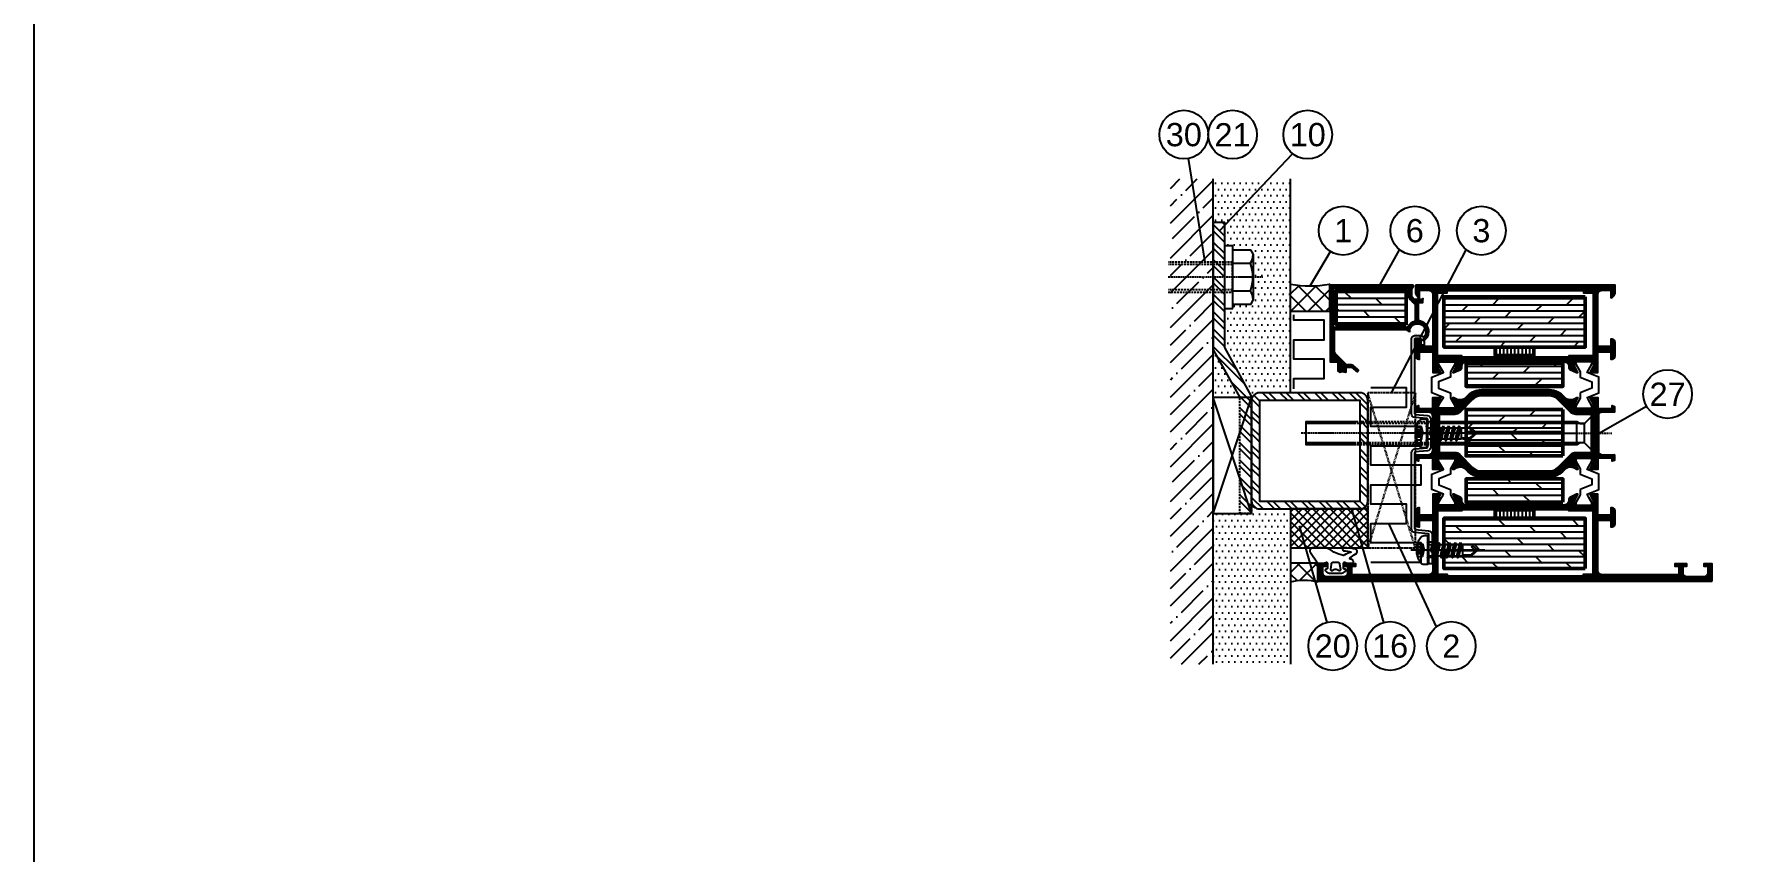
# Model space of a CAD drawing. Header units: millimetres. Extents: x -1821 to 14707, y -2864 to 1473.
# Drawn here: x 3000 to 3441.2, y -1260.4 to -1049.3 of the extents above; entities that cross this region are included whole.
import ezdxf
from ezdxf.enums import TextEntityAlignment as Align

# ---------------------------------------------------------------- set-up
doc = ezdxf.new("R2010")
doc.units = ezdxf.units.MM
for name, pattern in [('AUSGEZOGEN', [0]), ('CENTER', [50.8, 31.75, -6.35, 6.35, -6.35]), ('DASHDOT', [1, 0.5, -0.25, 0, -0.25]), ('GESTRICHELT', [0.75, 0.5, -0.25]), ('VERDECKT', [9.525, 6.35, -3.175])]:
    doc.linetypes.add(name, pattern=pattern)
for name, color, linetype in [('00TXT', 7, 'AUSGEZOGEN'), ('as_par', 3, 'Continuous'), ('as_sch', 3, 'Continuous'), ('BOUND_EXT', 30, 'Continuous'), ('CENT_18', 3, 'CENTER'), ('CENT_25', 2, 'DASHDOT'), ('CENTER25', 2, 'CENTER'), ('CONST25', 2, 'Continuous'), ('CONST35', 7, 'Continuous'), ('DICHT_PAR', 3, 'Continuous'), ('HIDE_18', 3, 'VERDECKT'), ('HIDE_25', 2, 'GESTRICHELT'), ('is_par', 3, 'Continuous'), ('is_sch', 3, 'Continuous'), ('kn_par', 3, 'Continuous'), ('kn_sch', 3, 'Continuous'), ('leiste_par', 3, 'Continuous')]:
    doc.layers.add(name, color=color, linetype=linetype)
for name, color, linetype, lineweight in [('AM_S', 80, 'Continuous', 50), ('AM_SP', 3, 'Continuous', 50), ('Docu-AM_8', 1, 'Continuous', 25)]:
    doc.layers.add(name, color=color, linetype=linetype, lineweight=lineweight)
doc.styles.add('SWISS', font='swiss.ttf')
pattern_1 = [(45, (3234.3565, -1413.006), (-2.245064, 2.245064), []), (135, (3234.3565, -1413.006), (-2.245064, -2.245064), [])]

# ---------------------------------------------------------------- blocks, each defined once
blk = doc.blocks.new('B-LL3091020')
at = {"layer": 'kn_sch'}
h = blk.add_hatch(dxfattribs=at)
h.set_pattern_fill('_U', color=256, scale=0.2, angle=90, style=0, pattern_type=0)
h.set_pattern_definition([(90, (-9.22534, 11.77053), (-0.2, 1e-17), [])])
edge = h.paths.add_edge_path()
edge.add_line((-11.7, 20.7), (-11.7, 2.15))
edge.add_line((-11.7, 2.15), (-12.16, 1.35))
edge.add_line((-12.16, 1.35), (-12.01, 1.33))
edge.add_arc((-12.3, -0.8), 2.15, -132.5239, 82.3377, ccw=False)
edge.add_line((-13.75, -2.38), (-14.43, -2.07))
edge.add_line((-14.43, -2.07), (-14.62, -2.27))
edge.add_arc((-12.18, -0.9), 2.8, 209.2081, 267.6284)
edge.add_arc((-12.3, -0.8), 2.9, 270.079, 345.5225)
edge.add_line((-9.49, -1.52), (-9.36, -1))
edge.add_line((-9.36, -1), (-4.7, -1))
edge.add_line((-4.7, -1), (-4.7, -2.1))
edge.add_line((-4.7, -2.1), (-3.7, -2.1))
edge.add_line((-3.7, -2.1), (-3.9, -2.1))
edge.add_line((-3.9, -2.1), (-3.9, 0.08))
edge.add_line((-3.9, 0.08), (-3.28, 0.7))
edge.add_line((-3.28, 0.7), (-1.19, 0.7))
edge.add_line((-1.19, 0.7), (-0.45, 0.27))
edge.add_line((-0.45, 0.27), (-0.2, 0.42))
edge.add_line((-0.2, 0.42), (-0.2, 21.8))
edge.add_line((-0.2, 21.8), (-20, 21.8))
edge.add_line((-20, 21.8), (-20, 19.8))
edge.add_line((-20, 19.8), (-22.38, 19.8))
edge.add_line((-22.38, 19.8), (-22.67, 19.22))
edge.add_arc((-23.71, 18.62), 1.2, -32.6959, 30.0745, ccw=False)
edge.add_line((-22.7, 17.97), (-22.57, 17.7))
edge.add_line((-22.57, 17.7), (-21.4, 17.7))
edge.add_line((-21.4, 17.7), (-21.4, 16.28))
edge.add_line((-21.4, 16.28), (-22.6, 14.85))
edge.add_line((-22.6, 14.85), (-22.14, 14.46))
edge.add_line((-22.14, 14.46), (-21.22, 15.56))
edge.add_arc((-22.6, 16.71), 1.8, 320, 360)
edge.add_line((-20.8, 16.71), (-20.8, 17.58))
edge.add_line((-20.8, 17.58), (-18.03, 20.35))
edge.add_arc((-17.19, 19.5), 1.2, 90, 135, ccw=False)
edge.add_line((-17.19, 20.7), (-11.7, 20.7))
edge = h.paths.add_edge_path(flags=16)
edge.add_line((-11.1, 21), (-11.1, 1.84))
edge.add_arc((-12.3, -0.8), 2.9, 11.9405, 65.5567, ccw=False)
edge.add_line((-9.46, -0.2), (-5.31, -0.2))
edge.add_line((-5.31, -0.2), (-3.85, 1.27))
edge.add_arc((-3.28, 0.7), 0.8, 90, 135, ccw=False)
edge.add_line((-3.28, 1.5), (-1, 1.5))
edge.add_line((-1, 1.5), (-1, 21))
edge.add_line((-1, 21), (-11.1, 21))
at = {"layer": 'kn_par'}
for points in [[(-11.7, 20.7), (-11.7, 2.15), (-12.16, 1.35), (-12.01, 1.33, -1.362102), (-13.75, -2.38), (-14.43, -2.07), (-14.62, -2.27, 0.260575), (-12.3, -3.7, 0.341614), (-9.49, -1.52), (-9.36, -1), (-4.7, -1), (-4.7, -2.1), (-3.7, -2.1), (-3.7, -2.1), (-3.9, -2.1), (-3.9, 0.08), (-3.28, 0.7), (-1.19, 0.7), (-0.45, 0.27), (-0.2, 0.42), (-0.2, 21.8), (-20, 21.8), (-20, 19.8), (-22.38, 19.8), (-22.67, 19.22, -0.280948), (-22.7, 17.97), (-22.57, 17.7), (-21.4, 17.7), (-21.4, 16.28), (-22.6, 14.85), (-22.14, 14.46), (-21.22, 15.56, 0.176327), (-20.8, 16.71), (-20.8, 17.58), (-18.03, 20.35, -0.198912), (-17.19, 20.7), (-11.7, 20.7)], [(-11.1, 21), (-11.1, 1.84, -0.238308), (-9.46, -0.2), (-5.31, -0.2), (-3.85, 1.27, -0.198912), (-3.28, 1.5), (-1, 1.5), (-1, 21), (-11.1, 21)]]:
    blk.add_lwpolyline(points, format="xyb", close=True, dxfattribs=at)
blk = doc.blocks.new('B-LL4010003')
at = {"layer": 'DICHT_PAR'}
for points in [[(-2.6, -5.93, 0.208), (-2.12, -7.03), (-1.91, -7.23, 0.594937), (-1.58, -7.12), (-1.53, -6.85, -0.36397), (-1.33, -6.68), (0.04, -6.68, -0.520567), (0.23, -6.95), (0.02, -7.53, 0.087489), (0, -7.63), (0, -8.88, 0.414214), (0.3, -9.18), (0.48, -9.18, 0.198912), (0.69, -9.09), (0.91, -8.87, 0.198912), (1, -8.66), (1, -8.47, -0.689477), (1.35, -8.34, -0.056384), (2.39, -9.81, 0.619984), (3.64, -9.76, 0.020859), (3.98, -7.4, 0.02499), (4, -6.91), (4, -6.8, 0.939307), (3.21, -6.67, -0.03828), (2.86, -8.61, 0.079668), (2.05, -6.84, -0.212371), (2.01, -6.6), (2.32, -5.46, -0.093714), (3.12, -3.78, 0.160241), (4, -1.11), (4, 1.26, 0.606815), (2.73, 1.91), (0.13, 0.09, 0.244698), (0, -0.16), (0, -1.53, 0.087489), (0.02, -1.63), (0.23, -2.21, -0.520567), (0.04, -2.48), (-1.33, -2.48, -0.36397), (-1.53, -2.32), (-1.58, -2.05, 0.594937), (-1.91, -1.94), (-2.12, -2.13, 0.208), (-2.6, -3.23), (-2.6, -5.93)], [(0.3, -5.06, -0.378866), (-0.23, -5.65), (-1.66, -5.83, -0.717695), (-1.91, -5.32, 0.421053), (-1.91, -3.85, -0.717695), (-1.66, -3.33), (-0.23, -3.51, -0.378866), (0.3, -4.11), (0.3, -5.06)]]:
    blk.add_lwpolyline(points, format="xyb", close=True, dxfattribs=at)
blk = doc.blocks.new('LL4010003')
blk.add_blockref('B-LL4010003', (0, 0))
blk = doc.blocks.new('B-LL1021365')
at = {"layer": 'as_sch'}
h = blk.add_hatch(dxfattribs=at)
h.set_pattern_fill('_U', color=256, scale=0.2, angle=-90, style=0, pattern_type=0)
h.set_pattern_definition([(270, (8.0588, -0.00044), (0.2, -4e-17), [])])
edge = h.paths.add_edge_path()
edge.add_line((0.4, -50.8), (4.8, -50.8))
edge.add_line((4.8, -50.8), (4.8, -48.7))
edge.add_line((4.8, -48.7), (4.2, -48.7))
edge.add_line((4.2, -48.7), (4.2, -49.7))
edge.add_line((4.2, -49.7), (2.5, -49.7))
edge.add_arc((2.5, -48.7), 1, 180, 270, ccw=False)
edge.add_line((1.5, -48.7), (1.5, -44.3))
edge.add_arc((2.5, -44.3), 1, 90, 180, ccw=False)
edge.add_line((2.5, -43.3), (4.2, -43.3))
edge.add_line((4.2, -43.3), (4.2, -44.3))
edge.add_line((4.2, -44.3), (4.8, -44.3))
edge.add_line((4.8, -44.3), (4.8, -41.2))
edge.add_line((4.8, -41.2), (4.2, -41.2))
edge.add_line((4.2, -41.2), (4.2, -42.2))
edge.add_line((4.2, -42.2), (2, -42.2))
edge.add_line((2, -42.2), (2, -22.5))
edge.add_arc((3.2, -22.5), 1.2, 90, 180, ccw=False)
edge.add_line((3.2, -21.3), (16.1, -21.3))
edge.add_line((16.1, -21.3), (16.1, -24.7))
edge.add_line((16.1, -24.7), (14.4, -24.7))
edge.add_line((14.4, -24.7), (14.4, -25))
edge.add_arc((15.2, -25), 0.8, 180, 270)
edge.add_line((15.2, -25.8), (18.5, -25.8))
edge.add_arc((18.5, -25), 0.8, 270, 360)
edge.add_line((19.3, -25), (19.3, -24.7))
edge.add_line((19.3, -24.7), (17.4, -24.7))
edge.add_line((17.4, -24.7), (17.4, -21.3))
edge.add_line((17.4, -21.3), (22.8, -21.3))
edge.add_line((22.8, -21.3), (22.8, -19.27))
edge.add_line((22.8, -19.27), (21.05, -20.15))
edge.add_line((21.05, -20.15), (19.8, -20.15))
edge.add_line((19.8, -20.15), (19.8, -15.25))
edge.add_line((19.8, -15.25), (21.05, -15.25))
edge.add_line((21.05, -15.25), (22.8, -16.13))
edge.add_line((22.8, -16.13), (22.8, -15.84))
edge.add_line((22.8, -15.84), (22.08, -14.27))
edge.add_arc((21.36, -14.6), 0.8, 24.444, 90)
edge.add_line((21.36, -13.8), (21.2, -13.8))
edge.add_arc((21.2, -12.6), 1.2, 180, 270, ccw=False)
edge.add_line((20, -12.6), (20, 12.6))
edge.add_arc((21.2, 12.6), 1.2, 90, 180, ccw=False)
edge.add_line((21.2, 13.8), (21.36, 13.8))
edge.add_arc((21.36, 14.6), 0.8, -90, -24.444)
edge.add_line((22.08, 14.27), (22.8, 15.84))
edge.add_line((22.8, 15.84), (22.8, 16.13))
edge.add_line((22.8, 16.13), (21.05, 15.25))
edge.add_line((21.05, 15.25), (19.8, 15.25))
edge.add_line((19.8, 15.25), (19.8, 20.15))
edge.add_line((19.8, 20.15), (21.05, 20.15))
edge.add_line((21.05, 20.15), (22.8, 19.27))
edge.add_line((22.8, 19.27), (22.8, 21.3))
edge.add_line((22.8, 21.3), (17.4, 21.3))
edge.add_line((17.4, 21.3), (17.4, 24.7))
edge.add_line((17.4, 24.7), (19.3, 24.7))
edge.add_line((19.3, 24.7), (19.3, 25))
edge.add_arc((18.5, 25), 0.8, 0, 90)
edge.add_line((18.5, 25.8), (15.2, 25.8))
edge.add_arc((15.2, 25), 0.8, 90, 180)
edge.add_line((14.4, 25), (14.4, 24.7))
edge.add_line((14.4, 24.7), (16.1, 24.7))
edge.add_line((16.1, 24.7), (16.1, 21.3))
edge.add_line((16.1, 21.3), (3.2, 21.3))
edge.add_arc((3.2, 22.5), 1.2, 180, 270, ccw=False)
edge.add_line((2, 22.5), (2, 42.2))
edge.add_line((2, 42.2), (4.2, 42.2))
edge.add_line((4.2, 42.2), (4.2, 41.2))
edge.add_line((4.2, 41.2), (4.8, 41.2))
edge.add_line((4.8, 41.2), (4.8, 44.3))
edge.add_line((4.8, 44.3), (4.2, 44.3))
edge.add_line((4.2, 44.3), (4.2, 43.3))
edge.add_line((4.2, 43.3), (2.5, 43.3))
edge.add_arc((2.5, 44.3), 1, -180, -90, ccw=False)
edge.add_line((1.5, 44.3), (1.5, 48.7))
edge.add_arc((2.5, 48.7), 1, 90, 180, ccw=False)
edge.add_line((2.5, 49.7), (4.2, 49.7))
edge.add_line((4.2, 49.7), (4.2, 48.7))
edge.add_line((4.2, 48.7), (4.8, 48.7))
edge.add_line((4.8, 48.7), (4.8, 50.8))
edge.add_line((4.8, 50.8), (0.4, 50.8))
edge.add_line((0.4, 50.8), (0.4, -50.8))
h.paths.add_polyline_path([(1.7, -17.6), (2.2, -17.6), (2.2, -20.1), (18.5, -20.1), (18.5, -13.8), (18.8, -13.8), (18.8, 13.8), (18.5, 13.8), (18.5, 20.1), (2.2, 20.1), (2.2, 17.6), (1.7, 17.6)], flags=16)
at = {"layer": 'is_sch'}
h = blk.add_hatch(dxfattribs=at)
h.set_pattern_fill('_U', color=256, scale=0.2, angle=45, style=0, pattern_type=0)
h.set_pattern_definition([(45, (38.5, 1e-06), (-0.1414214, 0.1414214), [])])
edge = h.paths.add_edge_path()
edge.add_arc((42.8, 22.5), 1.2, 270, 360)
edge.add_line((44, 22.5), (44, 25.6))
edge.add_line((44, 25.6), (45.48, 25.6))
edge.add_line((45.48, 25.6), (45.7, 25))
edge.add_line((45.7, 25), (44.9, 25))
edge.add_line((44.9, 25), (44.9, 21.3))
edge.add_line((44.9, 21.3), (47.8, 21.3))
edge.add_line((47.8, 21.3), (47.8, 19.27))
edge.add_line((47.8, 19.27), (46.05, 20.15))
edge.add_line((46.05, 20.15), (44.8, 20.15))
edge.add_line((44.8, 20.15), (44.8, 15.25))
edge.add_line((44.8, 15.25), (46.05, 15.25))
edge.add_line((46.05, 15.25), (47.8, 16.13))
edge.add_line((47.8, 16.13), (47.8, 15.85))
edge.add_line((47.8, 15.85), (47.51, 15.35))
edge.add_arc((49.41, 14.25), 2.2, 150, 225)
edge.add_line((47.86, 12.69), (48.39, 12.15))
edge.add_arc((45, 8.76), 4.8, 0, 45, ccw=False)
edge.add_line((49.8, 8.76), (49.8, -8.76))
edge.add_arc((45, -8.76), 4.8, 315, 360, ccw=False)
edge.add_line((48.39, -12.15), (47.86, -12.69))
edge.add_arc((49.41, -14.25), 2.2, 135, 210)
edge.add_line((47.51, -15.35), (47.8, -15.85))
edge.add_line((47.8, -15.85), (47.8, -16.13))
edge.add_line((47.8, -16.13), (46.05, -15.25))
edge.add_line((46.05, -15.25), (44.8, -15.25))
edge.add_line((44.8, -15.25), (44.8, -20.15))
edge.add_line((44.8, -20.15), (46.05, -20.15))
edge.add_line((46.05, -20.15), (47.8, -19.27))
edge.add_line((47.8, -19.27), (47.8, -21.3))
edge.add_line((47.8, -21.3), (44.9, -21.3))
edge.add_line((44.9, -21.3), (44.9, -25))
edge.add_line((44.9, -25), (45.7, -25))
edge.add_line((45.7, -25), (45.48, -25.6))
edge.add_line((45.48, -25.6), (44, -25.6))
edge.add_line((44, -25.6), (44, -22.5))
edge.add_arc((42.8, -22.5), 1.2, 0, 90)
edge.add_line((42.8, -21.3), (34.2, -21.3))
edge.add_arc((34.2, -22.5), 1.2, 90, 180)
edge.add_line((33, -22.5), (33, -25.6))
edge.add_line((33, -25.6), (31.52, -25.6))
edge.add_line((31.52, -25.6), (31.3, -25))
edge.add_line((31.3, -25), (32.1, -25))
edge.add_line((32.1, -25), (32.1, -21.3))
edge.add_line((32.1, -21.3), (29.2, -21.3))
edge.add_line((29.2, -21.3), (29.2, -19.27))
edge.add_line((29.2, -19.27), (30.95, -20.15))
edge.add_line((30.95, -20.15), (32.2, -20.15))
edge.add_line((32.2, -20.15), (32.2, -15.25))
edge.add_line((32.2, -15.25), (30.95, -15.25))
edge.add_line((30.95, -15.25), (29.2, -16.13))
edge.add_line((29.2, -16.13), (29.2, -15.85))
edge.add_line((29.2, -15.85), (29.49, -15.35))
edge.add_arc((27.59, -14.25), 2.2, 330, 405)
edge.add_line((29.14, -12.69), (28.61, -12.15))
edge.add_arc((32, -8.76), 4.8, 180, 225, ccw=False)
edge.add_line((27.2, -8.76), (27.2, 8.76))
edge.add_arc((32, 8.76), 4.8, 135, 180, ccw=False)
edge.add_line((28.61, 12.15), (29.14, 12.69))
edge.add_arc((27.59, 14.25), 2.2, 315, 390)
edge.add_line((29.49, 15.35), (29.2, 15.85))
edge.add_line((29.2, 15.85), (29.2, 16.13))
edge.add_line((29.2, 16.13), (30.95, 15.25))
edge.add_line((30.95, 15.25), (32.2, 15.25))
edge.add_line((32.2, 15.25), (32.2, 20.15))
edge.add_line((32.2, 20.15), (30.95, 20.15))
edge.add_line((30.95, 20.15), (29.2, 19.27))
edge.add_line((29.2, 19.27), (29.2, 21.3))
edge.add_line((29.2, 21.3), (32.1, 21.3))
edge.add_line((32.1, 21.3), (32.1, 25))
edge.add_line((32.1, 25), (31.3, 25))
edge.add_line((31.3, 25), (31.52, 25.6))
edge.add_line((31.52, 25.6), (33, 25.6))
edge.add_line((33, 25.6), (33, 22.5))
edge.add_arc((34.2, 22.5), 1.2, 180, 270)
edge.add_line((34.2, 21.3), (42.8, 21.3))
edge = h.paths.add_edge_path(flags=16)
edge.add_line((33.6, 19.7), (33.6, 15.63))
edge.add_arc((31.8, 15.63), 1.8, -45, 0, ccw=False)
edge.add_line((33.07, 14.36), (29.74, 11.02))
edge.add_arc((32, 8.76), 3.2, 135, 180)
edge.add_line((28.8, 8.76), (28.8, -8.76))
edge.add_arc((32, -8.76), 3.2, 180, 225)
edge.add_line((29.74, -11.02), (33.07, -14.36))
edge.add_arc((31.8, -15.63), 1.8, 0, 45, ccw=False)
edge.add_line((33.6, -15.63), (33.6, -19.7))
edge.add_line((33.6, -19.7), (43.4, -19.7))
edge.add_line((43.4, -19.7), (43.4, -15.63))
edge.add_arc((45.2, -15.63), 1.8, 135, 180, ccw=False)
edge.add_line((43.93, -14.36), (47.26, -11.02))
edge.add_arc((45, -8.76), 3.2, 315, 360)
edge.add_line((48.2, -8.76), (48.2, 8.76))
edge.add_arc((45, 8.76), 3.2, 0, 45)
edge.add_line((47.26, 11.02), (43.93, 14.36))
edge.add_arc((45.2, 15.63), 1.8, 180, 225, ccw=False)
edge.add_line((43.4, 15.63), (43.4, 19.7))
edge.add_line((43.4, 19.7), (33.6, 19.7))
h = blk.add_hatch(dxfattribs=at)
h.set_pattern_fill('_U', color=256, scale=0.2, angle=90, style=0, pattern_type=0)
h.set_pattern_definition([(90, (66.38297, 0.00045), (-0.2, 1e-17), [])])
edge = h.paths.add_edge_path()
edge.add_line((76.8, 25.8), (75.1, 25.8))
edge.add_arc((75.1, 24), 1.8, 90, 135)
edge.add_line((73.83, 25.27), (73.52, 24.97))
edge.add_line((73.52, 24.97), (73.63, 24.7))
edge.add_line((73.63, 24.7), (75.5, 24.7))
edge.add_line((75.5, 24.7), (75.5, 22.5))
edge.add_arc((74.3, 22.5), 1.2, -90, 0, ccw=False)
edge.add_line((74.3, 21.3), (60.9, 21.3))
edge.add_line((60.9, 21.3), (60.9, 24.7))
edge.add_line((60.9, 24.7), (62.8, 24.7))
edge.add_line((62.8, 24.7), (62.8, 25))
edge.add_arc((62, 25), 0.8, 0, 90)
edge.add_line((62, 25.8), (58.5, 25.8))
edge.add_arc((58.5, 25), 0.8, 90, 180)
edge.add_line((57.7, 25), (57.7, 24.7))
edge.add_line((57.7, 24.7), (59.6, 24.7))
edge.add_line((59.6, 24.7), (59.6, 21.3))
edge.add_line((59.6, 21.3), (54.2, 21.3))
edge.add_line((54.2, 21.3), (54.2, 19.27))
edge.add_line((54.2, 19.27), (55.95, 20.15))
edge.add_line((55.95, 20.15), (57.2, 20.15))
edge.add_line((57.2, 20.15), (57.2, 15.25))
edge.add_line((57.2, 15.25), (55.95, 15.25))
edge.add_line((55.95, 15.25), (54.2, 16.13))
edge.add_line((54.2, 16.13), (54.2, 15.84))
edge.add_line((54.2, 15.84), (54.92, 14.27))
edge.add_arc((55.64, 14.6), 0.8, 204.444, 270)
edge.add_line((55.64, 13.8), (55.8, 13.8))
edge.add_arc((55.8, 12.6), 1.2, 0, 90, ccw=False)
edge.add_line((57, 12.6), (57, -12.6))
edge.add_arc((55.8, -12.6), 1.2, -90, 0, ccw=False)
edge.add_line((55.8, -13.8), (55.64, -13.8))
edge.add_arc((55.64, -14.6), 0.8, 90, 155.556)
edge.add_line((54.92, -14.27), (54.2, -15.84))
edge.add_line((54.2, -15.84), (54.2, -16.13))
edge.add_line((54.2, -16.13), (55.95, -15.25))
edge.add_line((55.95, -15.25), (57.2, -15.25))
edge.add_line((57.2, -15.25), (57.2, -20.15))
edge.add_line((57.2, -20.15), (55.95, -20.15))
edge.add_line((55.95, -20.15), (54.2, -19.27))
edge.add_line((54.2, -19.27), (54.2, -21.3))
edge.add_line((54.2, -21.3), (59.6, -21.3))
edge.add_line((59.6, -21.3), (59.6, -24.7))
edge.add_line((59.6, -24.7), (57.7, -24.7))
edge.add_line((57.7, -24.7), (57.7, -25))
edge.add_arc((58.5, -25), 0.8, 180, 270)
edge.add_line((58.5, -25.8), (62, -25.8))
edge.add_arc((62, -25), 0.8, 270, 360)
edge.add_line((62.8, -25), (62.8, -24.7))
edge.add_line((62.8, -24.7), (60.9, -24.7))
edge.add_line((60.9, -24.7), (60.9, -21.3))
edge.add_line((60.9, -21.3), (74.3, -21.3))
edge.add_arc((74.3, -22.5), 1.2, 0, 90, ccw=False)
edge.add_line((75.5, -22.5), (75.5, -24.7))
edge.add_line((75.5, -24.7), (73.63, -24.7))
edge.add_line((73.63, -24.7), (73.52, -24.96))
edge.add_line((73.52, -24.96), (73.83, -25.27))
edge.add_arc((75.1, -24), 1.8, 225, 270)
edge.add_line((75.1, -25.8), (76.8, -25.8))
edge.add_line((76.8, -25.8), (76.8, 25.8))
h.paths.add_polyline_path([(75.4, -17.6), (74.8, -17.6), (74.8, -20.1), (58.5, -20.1), (58.5, -13.8), (58.2, -13.8), (58.2, 13.8), (58.5, 13.8), (58.5, 20.1), (74.8, 20.1), (74.8, 17.6), (75.4, 17.6)], flags=16)
at = {"layer": 'as_par'}
blk.add_lwpolyline([(0.4, -50.8), (4.8, -50.8), (4.8, -48.7), (4.2, -48.7), (4.2, -49.7), (2.5, -49.7, -0.414214), (1.5, -48.7), (1.5, -44.3, -0.414214), (2.5, -43.3), (4.2, -43.3), (4.2, -44.3), (4.8, -44.3), (4.8, -41.2), (4.2, -41.2), (4.2, -42.2), (2, -42.2), (2, -22.5, -0.414214), (3.2, -21.3), (16.1, -21.3), (16.1, -24.7), (14.4, -24.7), (14.4, -25, 0.414214), (15.2, -25.8), (18.5, -25.8, 0.414214), (19.3, -25), (19.3, -24.7), (17.4, -24.7), (17.4, -21.3), (22.8, -21.3), (22.8, -19.27), (21.05, -20.15), (19.8, -20.15), (19.8, -15.25), (21.05, -15.25), (22.8, -16.13), (22.8, -15.84), (22.08, -14.27, 0.294108), (21.36, -13.8), (21.2, -13.8, -0.414214), (20, -12.6), (20, 12.6, -0.414214), (21.2, 13.8), (21.36, 13.8, 0.294108), (22.08, 14.27), (22.8, 15.84), (22.8, 16.13), (21.05, 15.25), (19.8, 15.25), (19.8, 20.15), (21.05, 20.15), (22.8, 19.27), (22.8, 21.3), (17.4, 21.3), (17.4, 24.7), (19.3, 24.7), (19.3, 25, 0.414214), (18.5, 25.8), (15.2, 25.8, 0.414214), (14.4, 25), (14.4, 24.7), (16.1, 24.7), (16.1, 21.3), (3.2, 21.3, -0.414214), (2, 22.5), (2, 42.2), (4.2, 42.2), (4.2, 41.2), (4.8, 41.2), (4.8, 44.3), (4.2, 44.3), (4.2, 43.3), (2.5, 43.3, -0.414214), (1.5, 44.3), (1.5, 48.7, -0.414214), (2.5, 49.7), (4.2, 49.7), (4.2, 48.7), (4.8, 48.7), (4.8, 50.8), (0.4, 50.8), (0.4, -50.8)], format="xyb", close=True, dxfattribs=at)
blk.add_lwpolyline([(1.7, -17.6), (2.2, -17.6), (2.2, -20.1), (18.5, -20.1), (18.5, -13.8), (18.8, -13.8), (18.8, 13.8), (18.5, 13.8), (18.5, 20.1), (2.2, 20.1), (2.2, 17.6), (1.7, 17.6), (1.7, -17.6)], close=True, dxfattribs=at)
at = {"layer": 'is_par'}
for points in [[(42.8, 21.3, 0.414214), (44, 22.5), (44, 25.6), (45.48, 25.6), (45.7, 25), (44.9, 25), (44.9, 21.3), (47.8, 21.3), (47.8, 19.27), (46.05, 20.15), (44.8, 20.15), (44.8, 15.25), (46.05, 15.25), (47.8, 16.13), (47.8, 15.85), (47.51, 15.35, 0.339454), (47.86, 12.69), (48.39, 12.15, -0.198912), (49.8, 8.76), (49.8, -8.76, -0.198912), (48.39, -12.15), (47.86, -12.69, 0.339454), (47.51, -15.35), (47.8, -15.85), (47.8, -16.13), (46.05, -15.25), (44.8, -15.25), (44.8, -20.15), (46.05, -20.15), (47.8, -19.27), (47.8, -21.3), (44.9, -21.3), (44.9, -25), (45.7, -25), (45.48, -25.6), (44, -25.6), (44, -22.5, 0.414214), (42.8, -21.3), (34.2, -21.3, 0.414214), (33, -22.5), (33, -25.6), (31.52, -25.6), (31.3, -25), (32.1, -25), (32.1, -21.3), (29.2, -21.3), (29.2, -19.27), (30.95, -20.15), (32.2, -20.15), (32.2, -15.25), (30.95, -15.25), (29.2, -16.13), (29.2, -15.85), (29.49, -15.35, 0.339454), (29.14, -12.69), (28.61, -12.15, -0.198912), (27.2, -8.76), (27.2, 8.76, -0.198912), (28.61, 12.15), (29.14, 12.69, 0.339454), (29.49, 15.35), (29.2, 15.85), (29.2, 16.13), (30.95, 15.25), (32.2, 15.25), (32.2, 20.15), (30.95, 20.15), (29.2, 19.27), (29.2, 21.3), (32.1, 21.3), (32.1, 25), (31.3, 25), (31.52, 25.6), (33, 25.6), (33, 22.5, 0.414214), (34.2, 21.3), (42.8, 21.3)], [(76.8, 25.8), (75.1, 25.8, 0.198912), (73.83, 25.27), (73.52, 24.97), (73.63, 24.7), (75.5, 24.7), (75.5, 22.5, -0.414214), (74.3, 21.3), (60.9, 21.3), (60.9, 24.7), (62.8, 24.7), (62.8, 25, 0.414214), (62, 25.8), (58.5, 25.8, 0.414214), (57.7, 25), (57.7, 24.7), (59.6, 24.7), (59.6, 21.3), (54.2, 21.3), (54.2, 19.27), (55.95, 20.15), (57.2, 20.15), (57.2, 15.25), (55.95, 15.25), (54.2, 16.13), (54.2, 15.84), (54.92, 14.27, 0.294108), (55.64, 13.8), (55.8, 13.8, -0.414214), (57, 12.6), (57, -12.6, -0.414214), (55.8, -13.8), (55.64, -13.8, 0.294108), (54.92, -14.27), (54.2, -15.84), (54.2, -16.13), (55.95, -15.25), (57.2, -15.25), (57.2, -20.15), (55.95, -20.15), (54.2, -19.27), (54.2, -21.3), (59.6, -21.3), (59.6, -24.7), (57.7, -24.7), (57.7, -25, 0.414214), (58.5, -25.8), (62, -25.8, 0.414214), (62.8, -25), (62.8, -24.7), (60.9, -24.7), (60.9, -21.3), (74.3, -21.3, -0.414214), (75.5, -22.5), (75.5, -24.7), (73.63, -24.7), (73.52, -24.96), (73.83, -25.27, 0.198912), (75.1, -25.8), (76.8, -25.8), (76.8, 25.8)], [(33.6, 19.7), (33.6, 15.63, -0.198912), (33.07, 14.36), (29.74, 11.02, 0.198912), (28.8, 8.76), (28.8, -8.76, 0.198912), (29.74, -11.02), (33.07, -14.36, -0.198912), (33.6, -15.63), (33.6, -19.7), (43.4, -19.7), (43.4, -15.63, -0.198912), (43.93, -14.36), (47.26, -11.02, 0.198912), (48.2, -8.76), (48.2, 8.76, 0.198912), (47.26, 11.02), (43.93, 14.36, -0.198912), (43.4, 15.63), (43.4, 19.7), (33.6, 19.7)]]:
    blk.add_lwpolyline(points, format="xyb", close=True, dxfattribs=at)
blk.add_lwpolyline([(75.4, -17.6), (74.8, -17.6), (74.8, -20.1), (58.5, -20.1), (58.5, -13.8), (58.2, -13.8), (58.2, 13.8), (58.5, 13.8), (58.5, 20.1), (74.8, 20.1), (74.8, 17.6), (75.4, 17.6), (75.4, -17.6)], close=True, dxfattribs=at)
at = {"layer": 'leiste_par'}
for points in [[(23.99, 16.76), (22.87, 16.76, 0.131652), (22.46, 16.65), (20.66, 15.61), (20.01, 15.61), (20.01, 19.79), (20.66, 19.79), (21.99, 19.02), (22.48, 18.74), (22.79, 18.56), (24.01, 21.56), (27.99, 21.56), (29.21, 18.56), (31.34, 19.79), (31.99, 19.79), (31.99, 15.61), (31.34, 15.61), (29.54, 16.65, 0.131652), (29.13, 16.76), (28.01, 16.76), (26.79, 19.78), (25.21, 19.78), (23.99, 16.76)], [(48.99, 16.76), (47.87, 16.76, 0.131652), (47.46, 16.65), (45.66, 15.61), (45.01, 15.61), (45.01, 19.79), (45.66, 19.79), (46.99, 19.02), (47.48, 18.74), (47.79, 18.56), (49.01, 21.57), (52.99, 21.57), (54.21, 18.56), (56.34, 19.79), (56.99, 19.79), (56.99, 15.61), (56.34, 15.61), (54.54, 16.65, 0.131652), (54.13, 16.76), (53.01, 16.76), (51.79, 19.79), (50.21, 19.79), (48.99, 16.76)], [(23.99, -16.76), (22.87, -16.76, -0.131652), (22.46, -16.65), (20.66, -15.61), (20.01, -15.61), (20.01, -19.79), (20.66, -19.79), (21.99, -19.02), (22.48, -18.74), (22.79, -18.56), (24.01, -21.57), (27.99, -21.57), (29.21, -18.56), (31.34, -19.79), (31.99, -19.79), (31.99, -15.61), (31.34, -15.61), (29.54, -16.65, -0.131652), (29.13, -16.76), (28.01, -16.76), (26.79, -19.79), (25.21, -19.79), (23.99, -16.76)], [(48.99, -16.76), (47.87, -16.76, -0.131652), (47.46, -16.65), (45.66, -15.61), (45.01, -15.61), (45.01, -19.79), (45.66, -19.79), (46.99, -19.02), (47.48, -18.74), (47.79, -18.56), (49.01, -21.56), (52.99, -21.56), (54.21, -18.56), (56.34, -19.79), (56.99, -19.79), (56.99, -15.61), (56.34, -15.61), (54.54, -16.65, -0.131652), (54.13, -16.76), (53.01, -16.76), (51.79, -19.78), (50.21, -19.78), (48.99, -16.76)]]:
    blk.add_lwpolyline(points, format="xyb", close=True, dxfattribs=at)
blk = doc.blocks.new('WS4070448')
for p, q in [((6.62, -8.64), (6.62, -11)), ((6.62, -8.64), (9.52, -8.64)), ((9.52, -11), (9.52, -8.64)), ((6.62, -11), (8.07, -12.64)), ((8.07, -12.64), (9.52, -11))]:
    blk.add_line(p, q)
blk.add_lwpolyline([(11.39, 2.11, 0.314856), (4.74, 2.11, 0.244912), (4.32, 1.29), (4.32, 0.36), (11.82, 0.36), (11.82, 1.29, 0.244912), (11.39, 2.11, 0.138291)], format="xyb")
for points in [[(6.12, -1.14), (6.62, -1.43), (8.07, -1.08), (8.57, -0.71), (8.07, -0.51), (6.62, -0.85)], [(6.12, -2.54), (6.62, -2.83), (9.52, -2.14), (10.02, -1.85), (9.52, -1.56), (6.62, -2.25)], [(6.12, -3.94), (6.62, -4.23), (9.52, -3.54), (10.02, -3.25), (9.52, -2.96), (6.62, -3.65)], [(6.12, -5.34), (6.62, -5.63), (9.52, -4.94), (10.02, -4.65), (9.52, -4.36), (6.62, -5.05)], [(6.12, -6.74), (6.62, -7.03), (9.52, -6.34), (10.02, -6.05), (9.52, -5.76), (6.62, -6.45)], [(6.12, -8.14), (6.62, -8.43), (9.52, -7.74), (10.02, -7.45), (9.52, -7.16), (6.62, -7.85)]]:
    blk.add_lwpolyline(points, close=True)
for points in [[(6.12, -1.14), (8.57, -0.71)], [(6.12, -2.54), (10.02, -1.85)], [(6.12, -3.94), (10.02, -3.25)], [(6.62, -0.14), (6.62, -0.85)], [(6.62, -1.43), (6.62, -1.85)], [(6.62, -1.43), (6.62, -2.25)], [(6.62, -1.43), (6.62, -2.25)], [(6.62, -2.83), (6.62, -3.65)], [(6.62, -4.23), (6.62, -5.05)], [(9.52, -0.14), (9.52, -1.56)], [(9.52, -2.14), (9.52, -2.96)], [(9.52, -3.54), (9.52, -4.36)], [(6.12, -5.34), (10.02, -4.65)], [(6.12, -6.74), (10.02, -6.05)], [(6.12, -8.14), (10.02, -7.45)], [(6.62, -5.63), (6.62, -6.45)], [(6.62, -7.03), (6.62, -7.85)], [(6.62, -8.43), (6.62, -8.64)], [(9.27, -8.64), (9.27, -10.89), (8.1, -12.28)], [(9.52, -4.94), (9.52, -5.76)], [(9.52, -6.34), (9.52, -7.16)], [(9.52, -7.74), (9.52, -8.64)], [(6.62, -9.83), (6.62, -10.65)], [(9.52, -9.14), (9.52, -9.96)]]:
    blk.add_lwpolyline(points)
for centre, radius, start, end in [((6.12, -0.14), 0.5, 0, 90), ((10.02, -0.14), 0.5, 90, 180), ((6.61, -12.47), 1.47, 353.4244, 89.6688)]:
    blk.add_arc(centre, radius, start, end)
at = {"layer": 'CENT_18'}
blk.add_line((8.05, -14.4), (8.07, 4.66), dxfattribs=at)
at = {"layer": 'HIDE_18'}
for p, q in [((7.1, 1.69), (7.1, 3.08)), ((7.51, 1.69), (7.51, 2.97)), ((8.63, 1.69), (8.63, 2.97)), ((9.04, 1.69), (9.04, 3.08))]:
    blk.add_line(p, q, dxfattribs=at)
for points in [[(6.42, 2.92), (6.42, 1.69)], [(6.42, 1.69), (8.07, 1.25)], [(9.72, 1.69), (8.07, 1.25)], [(9.72, 2.92), (9.72, 1.69)]]:
    blk.add_lwpolyline(points, dxfattribs=at)
for centre, radius, start, end in [((6.48, 4.2), 1.28, 267.2848, 298.8872), ((6.76, 2.85), 1.21, 253.6643, 286.3357), ((8.07, 5.85), 2.94, 250.6988, 289.3012), ((8.07, 11.78), 10.13, 264.4948, 275.5052), ((9.66, 4.2), 1.28, 241.1128, 272.7152), ((9.38, 2.85), 1.21, 253.6643, 286.3357)]:
    blk.add_arc(centre, radius, start, end, dxfattribs=at)
blk = doc.blocks.new('WI4080202')
blk.add_lwpolyline([(-29.48, 2.3, -0.388879), (-28.49, 1.39), (-28.22, -1.72, 0.388879), (-28.02, -1.9), (-20.88, -1.9, 0.388879), (-20.68, -1.72), (-20.41, 1.39, -0.388879), (-19.42, 2.3), (-0.2, 2.3, -0.414214), (0.8, 1.3), (0.8, 0, -0.414214), (-0.2, -1), (-1.7, -1), (-1.7, -0.2), (-0.2, -0.2, 0.414214), (0, 0), (0, 1.3, 0.414214), (-0.2, 1.5), (-19.42, 1.5, 0.388879), (-19.62, 1.32), (-19.89, -1.79, -0.388879), (-20.88, -2.7), (-28.02, -2.7, -0.388879), (-29.01, -1.79), (-29.28, 1.32, 0.388879), (-29.48, 1.5), (-49.12, 1.5, 0.388879), (-49.32, 1.32), (-49.61, -2.09, -0.388879), (-50.61, -3), (-58.2, -3), (-58.2, -2.2), (-50.61, -2.2, 0.388879), (-50.41, -2.02), (-50.11, 1.39, -0.388879), (-49.12, 2.3), (-29.48, 2.3)], format="xyb", close=True)
for points in [[(-56.45, -2.2), (-56.45, -3)], [(-52.45, -2.2), (-52.45, -3)]]:
    blk.add_lwpolyline(points)
at = {"layer": 'CENTER25'}
for p, q in [((-54.6, -6.03), (-54.6, 0.76)), ((-24.45, 1.09), (-24.45, -5.58))]:
    blk.add_line(p, q, dxfattribs=at)
blk = doc.blocks.new('B-4030232_docu_wos')
at = {"layer": 'Docu-AM_8'}
h = blk.add_hatch(dxfattribs=at)
h.set_pattern_fill('LINE', color=256, scale=0.3, angle=90, style=0)
h.paths.add_polyline_path([(5, 2.2), (-5, 2.2), (-5, 0), (5, 0)])
at = {"layer": 'AM_SP'}
blk.add_lwpolyline([(5, 2.2), (-5, 2.2), (-5, 0), (5, 0), (5, 2.2)], close=True, dxfattribs=at)
blk = doc.blocks.new('B-4090059_docu_wos')
at = {"layer": 'Docu-AM_8'}
h = blk.add_hatch(dxfattribs=at)
h.set_pattern_fill('DOLMIT', color=256, scale=0.25, style=0)
h.paths.add_polyline_path([(0, 6), (0, 0), (25, 0), (25, 6)])
at = {"layer": 'AM_S'}
blk.add_lwpolyline([(25, 6), (25, 0), (0, 0), (0, 6), (25, 6)], close=True, dxfattribs=at)
blk = doc.blocks.new('B-4090038_docu_wos')
at = {"layer": 'Docu-AM_8'}
h = blk.add_hatch(dxfattribs=at)
h.set_pattern_fill('DOLMIT', color=256, scale=0.25, style=0)
h.paths.add_polyline_path([(0, 13), (0, 0), (36.5, 0), (36.5, 13)])
at = {"layer": 'AM_S'}
blk.add_lwpolyline([(36.5, 13), (36.5, 0), (0, 0), (0, 13), (36.5, 13)], close=True, dxfattribs=at)
blk = doc.blocks.new('B-4090084_docu_wos')
at = {"layer": 'Docu-AM_8'}
h = blk.add_hatch(dxfattribs=at)
h.set_pattern_fill('DOLMIT', color=256, scale=0.25, style=0)
h.paths.add_polyline_path([(18, 9), (0, 9), (0, 0), (18, 0)])
at = {"layer": 'AM_S'}
blk.add_lwpolyline([(0, 0), (0, 9), (18, 9), (18, 0), (0, 0)], close=True, dxfattribs=at)

msp = doc.modelspace()

# ---------------------------------------------------------------- hatches: boundary and pattern name
at = {"layer": 'CONST25'}
h = msp.add_hatch(dxfattribs=at)
h.set_pattern_fill('ANSI35', color=256, style=0)
h.set_pattern_definition([(45, (3176.0756, -1413.006), (-4.49013, 4.49013), []), (45, (3180.566, -1413.006), (-4.49013, 4.49013), [7.9375, -1.5875, 0, -1.5875])])
h.paths.add_polyline_path([(3304.413618, -1086.712505), (3293.36248, -1086.712505), (3293.36248, -1212.012505), (3304.413618, -1212.012505)])
h = msp.add_hatch(dxfattribs=at)
h.set_pattern_fill('DOTS', color=256, style=0)
h.set_pattern_definition([(0, (3255.8139, -1456.1446), (0.79375, 1.5875), [0, -1.5875])])
h.paths.add_polyline_path([(3324.413618, -1086.712505), (3304.413618, -1086.712505), (3304.413618, -1097.965905), (3307.413618, -1097.965905), (3307.413618, -1103.940905), (3309.493618, -1103.940905), (3309.493618, -1105.045905), (3314.015828, -1105.045905), (3314.713844, -1106.254905, -0.0232441891), (3314.713844, -1106.573121), (3314.713844, -1117.558689, -0.0232441891), (3314.713844, -1117.876905), (3314.015828, -1119.085905), (3309.493618, -1119.085905), (3309.493618, -1120.190905), (3307.413618, -1120.190905), (3307.413618, -1130.260369), (3314.327721, -1142.829556), (3314.327721, -1143.908636, -0.4142135624), (3316.327721, -1141.908636), (3324.413618, -1141.908636)])
h.paths.add_polyline_path([(3304.413618, -1130.841549), (3304.413618, -1143.112505), (3311.327721, -1143.112505)])
h = msp.add_hatch(dxfattribs=at)
h.set_pattern_fill('STEEL', color=256, angle=90, style=0)
h.set_pattern_definition([(135, (3258.176, -1442.9125), (-2.245064, -2.245064), []), (135, (3256.5884, -1442.9125), (-2.245064, -2.245064), [])])
h.paths.add_polyline_path([(3307.413618, -1130.260369), (3307.413618, -1115.965905), (3304.413618, -1115.965905), (3304.413618, -1130.841549), (3311.327721, -1143.112505), (3314.327721, -1143.112505), (3314.327721, -1142.829556)])
h.paths.add_polyline_path([(3307.413618, -1115.315905), (3304.413618, -1115.315905), (3304.413618, -1115.965905), (3307.413618, -1115.965905)])
h.paths.add_polyline_path([(3307.413618, -1112.065905), (3304.413618, -1112.065905), (3304.413618, -1115.315905), (3307.413618, -1115.315905)])
h.paths.add_polyline_path([(3307.413618, -1108.815905), (3304.413618, -1108.815905), (3304.413618, -1112.065905), (3307.413618, -1112.065905)])
h.paths.add_polyline_path([(3307.413618, -1108.165905), (3304.413618, -1108.165905), (3304.413618, -1108.815905), (3307.413618, -1108.815905)])
h.paths.add_polyline_path([(3307.413618, -1097.965905), (3304.413618, -1097.965905), (3304.413618, -1108.165905), (3307.413618, -1108.165905)])
h.paths.add_polyline_path([(3314.327721, -1143.112505), (3311.327721, -1143.112505), (3311.327721, -1152.190482)], flags=17)
h.paths.add_polyline_path([(3314.327721, -1143.112505), (3311.327721, -1152.190482), (3311.327721, -1164.034528), (3314.327721, -1173.112505)])
h.paths.add_polyline_path([(3311.327721, -1164.034528), (3311.327721, -1173.112505), (3314.327721, -1173.112505)])
h = msp.add_hatch(dxfattribs=at)
h.set_pattern_fill('ANSI37', color=256, style=0)
h.set_pattern_definition(pattern_1)
h.paths.add_polyline_path([(3334.417277, -1113.908637, -0.0839627438), (3324.413618, -1113.908637), (3324.413618, -1120.908637), (3334.417277, -1120.908637)])
h = msp.add_hatch(dxfattribs=at)
h.set_pattern_fill('STEEL', color=256, angle=90, style=0)
h.set_pattern_definition([(135, (3255.814, -1456.1446), (-2.245064, -2.245064), []), (135, (3254.2264, -1456.1446), (-2.245064, -2.245064), [])])
h.paths.add_polyline_path([(3342.327721, -1169.908636), (3342.327721, -1143.908636), (3316.327721, -1143.908636), (3316.327721, -1169.908636)], flags=16)
edge = h.paths.add_edge_path()
edge.add_arc((3342.327721, -1169.908636), 2, 270, 360)
edge.add_line((3344.327721, -1169.908636), (3344.327721, -1143.908636))
edge.add_arc((3342.327721, -1143.908636), 2, 0, 90)
edge.add_line((3342.327721, -1141.908636), (3316.327721, -1141.908636))
edge.add_arc((3316.327721, -1143.908636), 2, 90, 180)
edge.add_line((3314.327721, -1143.908636), (3314.327721, -1169.908636))
edge.add_arc((3316.327721, -1169.908636), 2, 180, 270)
edge.add_line((3316.327721, -1171.908636), (3342.327721, -1171.908636))
h = msp.add_hatch(dxfattribs=at)
h.set_pattern_fill('DOTS', color=256, style=0)
h.set_pattern_definition([(0, (3175.8656, -1413.006), (0.79375, 1.5875), [0, -1.5875])])
h.paths.add_polyline_path([(3324.172673, -1173.112505), (3324.172673, -1171.908636), (3316.117721, -1171.908636, -0.4142135624), (3314.117721, -1169.908636), (3314.117721, -1173.112505), (3304.203618, -1173.112505), (3304.203618, -1212.012505), (3324.172673, -1212.012505)])
h = msp.add_hatch(dxfattribs=at)
h.set_pattern_fill('ANSI37', color=256, scale=0.5, style=0)
h.set_pattern_definition([(45, (3176.0756, -1413.006), (-1.122532, 1.122532), []), (135, (3176.0756, -1413.006), (-1.122532, -1.122532), [])])
h.paths.add_polyline_path([(3344.382673, -1171.908636), (3324.382673, -1171.908636), (3324.382673, -1181.908636), (3344.382673, -1181.908636)])
h = msp.add_hatch(dxfattribs=at)
h.set_pattern_fill('ANSI37', color=256, style=0)
h.set_pattern_definition(pattern_1)
h.paths.add_polyline_path([(3331.418167, -1185.908636), (3324.382673, -1185.908636), (3324.382673, -1190.708636, -0.1206771478), (3331.418167, -1190.708636)])

# ---------------------------------------------------------------- linework, layer by layer
at = {"layer": '00TXT', "color": 3}
for p, q in [((3306.157581, -1100.026224), (3324.921408, -1080.193856)), ((3302.345647, -1108.165905), (3298.04359, -1081.438374)), ((3329.415447, -1114.328604), (3334.731041, -1105.45443)), ((3347.479259, -1114.108637), (3352.555735, -1104.985763)), ((3350.467942, -1141.908636), (3369.741287, -1104.985763)), ((3403.917723, -1152.432984), (3416.281611, -1145.368604)), ((3340.122776, -1171.908636), (3348.389832, -1201.233854)), ((3326.598078, -1176.264166), (3333.765082, -1201.181273)), ((3349.717721, -1175.645976), (3361.968734, -1202.360301))]:
    msp.add_line(p, q, dxfattribs=at)
for centre in [(3296.832111, -1075.268417), (3309.407651, -1075.268417), (3328.829874, -1075.268417), (3337.962089, -1100.060324), (3356.464201, -1100.060324), (3373.649752, -1100.060324), (3421.741057, -1142.249228), (3335.272242, -1207.28574), (3350.095916, -1207.28574), (3365.877199, -1207.28574)]:
    msp.add_circle(centre, 6.28777, dxfattribs=at)
at = {"layer": 'BOUND_EXT'}
msp.add_lwpolyline([(3000, -580.702408), (5707.197, -580.702408), (5707.197, -2863.70482), (3000, -2863.70482)], close=True, dxfattribs=at)
at = {"layer": 'CENT_25', "ltscale": 0.5}
msp.add_line((3407.377909, -1152.434693), (3327.018167, -1152.312505), dxfattribs=at)
msp.add_lwpolyline([(3317.207721, -1112.065905), (3292.7844, -1112.065905)], dxfattribs=at)
at = {"layer": 'CONST25'}
for p, q in [((3341.332271, -1149.812505), (3328.418167, -1149.812505)), ((3400.317723, -1149.812505), (3360.832271, -1149.812505)), ((3341.332271, -1154.812505), (3328.418167, -1154.812505)), ((3400.317723, -1154.812505), (3360.832271, -1154.812505))]:
    msp.add_line(p, q, dxfattribs=at)
msp.add_lwpolyline([(3360.832271, -1149.312505), (3398.317723, -1149.312505), (3399.117723, -1149.812505), (3400.069195, -1149.812505, 0.1989123674), (3400.493459, -1149.636769), (3403.317723, -1146.812505), (3403.917723, -1146.812505), (3403.917723, -1157.812505), (3403.317723, -1157.812505), (3400.493459, -1154.988241, 0.1989123674), (3400.069195, -1154.812505), (3399.117723, -1154.812505), (3398.317723, -1155.312505), (3360.832271, -1155.312505)], format="xyb", dxfattribs=at)
for points in [[(3403.317723, -1157.812505), (3403.317723, -1146.812505)], [(3398.317723, -1155.312505), (3398.317723, -1149.312505)], [(3400.317723, -1154.866397), (3400.317723, -1149.758613)]]:
    msp.add_lwpolyline(points, dxfattribs=at)
at = {"layer": 'CONST35'}
for p, q in [((3309.493618, -1103.940905), (3307.413618, -1103.940905)), ((3309.493618, -1120.190905), (3309.493618, -1103.940905)), ((3307.413618, -1120.190905), (3309.493618, -1120.190905))]:
    msp.add_line(p, q, dxfattribs=at)
for points in [[(3304.413618, -1212.012505), (3304.413618, -1086.712505)], [(3324.413618, -1141.908636), (3324.413618, -1086.712505)], [(3314.327721, -1142.829556), (3307.413618, -1130.260369), (3307.413618, -1097.965905), (3304.413618, -1097.965905), (3304.413618, -1130.841549), (3311.327721, -1143.112505)], [(3309.493618, -1108.490905), (3314.015828, -1108.490905)], [(3309.493618, -1115.640905), (3314.015828, -1115.640905)], [(3325.273074, -1140.887343), (3325.273074, -1140.887343), (3325.273074, -1140.887343), (3325.273074, -1138.213417), (3333.073074, -1138.213417), (3333.073074, -1133.213417), (3325.273074, -1133.213417), (3325.273074, -1128.213417), (3333.073074, -1128.213417), (3333.073074, -1123.213417), (3325.273074, -1123.213417), (3325.273074, -1121.813417)], [(3345.117721, -1185.645976), (3358.117721, -1185.645976), (3358.117721, -1180.645976), (3345.117721, -1180.645976), (3345.117721, -1175.645976), (3354.317721, -1175.645976), (3354.317721, -1170.645976), (3345.117721, -1170.645976), (3345.117721, -1165.645976), (3358.117721, -1165.645976), (3358.117721, -1160.645976), (3345.117721, -1160.645976), (3345.117721, -1157.739898), (3345.117721, -1157.739898), (3345.117721, -1155.645976), (3358.117721, -1155.645976), (3358.117721, -1150.645976), (3345.117721, -1150.645976), (3345.117721, -1145.645976), (3354.317721, -1145.645976), (3354.317721, -1140.645976), (3345.117721, -1140.645976)], [(3304.413618, -1173.112505), (3314.327721, -1143.112505)], [(3314.327721, -1173.112505), (3304.413618, -1143.112505)], [(3341.332271, -1155.312505), (3328.418167, -1155.312505), (3328.418167, -1149.312505), (3341.332271, -1149.312505)], [(3324.382673, -1173.112505), (3324.382673, -1212.012505)]]:
    msp.add_lwpolyline(points, dxfattribs=at)
for points in [[(3309.493618, -1105.045905), (3314.015828, -1105.045905), (3314.713844, -1106.254905), (3314.713844, -1117.876905), (3314.015828, -1119.085905), (3309.493618, -1119.085905)], [(3314.327721, -1173.112505), (3314.327721, -1143.112505), (3304.413618, -1143.112505), (3304.413618, -1173.112505)], [(3342.327721, -1169.908636), (3342.327721, -1143.908636), (3316.327721, -1143.908636), (3316.327721, -1169.908636)], [(3344.382673, -1171.908636), (3324.382673, -1171.908636), (3324.382673, -1181.908636), (3344.382673, -1181.908636)]]:
    msp.add_lwpolyline(points, close=True, dxfattribs=at)
for points in [[(3324.413618, -1120.908637), (3324.413618, -1113.908637, 0.0839627438), (3334.417277, -1113.908637), (3334.417277, -1120.908637)], [(3342.327721, -1171.908636, 0.4142135624), (3344.327721, -1169.908636), (3344.327721, -1143.908636, 0.4142135624), (3342.327721, -1141.908636), (3316.327721, -1141.908636, 0.4142135624), (3314.327721, -1143.908636), (3314.327721, -1169.908636, 0.4142135624), (3316.327721, -1171.908636)], [(3324.382673, -1185.908636), (3324.382673, -1190.708636, -0.1206771478), (3331.418167, -1190.708636), (3331.418167, -1185.908636)]]:
    msp.add_lwpolyline(points, format="xyb", close=True, dxfattribs=at)
for centre, radius, start, end in [((3311.293156, -1106.414013), 3.424386, 322.66310832, 2.66310832), ((3304.193596, -1112.065905), 10.452601, 340, 20), ((3311.293156, -1117.717797), 3.424386, 357.33689168, 37.33689168)]:
    msp.add_arc(centre, radius, start, end, dxfattribs=at)
at = {"layer": 'HIDE_25'}
for p, q in [((3360.832271, -1149.812505), (3341.332271, -1149.812505)), ((3360.832271, -1154.812505), (3341.332271, -1154.812505))]:
    msp.add_line(p, q, dxfattribs=at)
for points in [[(3292.7844, -1115.965905), (3309.363618, -1115.965905), (3309.363618, -1108.165905)], [(3309.363618, -1108.165905), (3292.7844, -1108.165905)], [(3309.363618, -1108.815905), (3292.7844, -1108.815905)], [(3309.363618, -1115.315905), (3292.7844, -1115.315905)], [(3314.327721, -1142.829556), (3314.327721, -1173.112505), (3311.327721, -1173.112505), (3311.327721, -1143.112505)], [(3341.332271, -1149.312505), (3360.832271, -1149.312505)], [(3360.832271, -1155.312505), (3341.332271, -1155.312505)], [(3358.532271, -1155.325693), (3341.332271, -1155.325693)]]:
    msp.add_lwpolyline(points, dxfattribs=at)
at = {"layer": 'HIDE_25', "ltscale": 0.5}
msp.add_lwpolyline([(3356.617779, -1141.908636), (3344.318104, -1141.908636), (3344.318104, -1181.955869), (3356.617214, -1181.955869), (3356.617779, -1141.908636), (3344.318104, -1181.955869), (3356.617214, -1181.955869), (3344.318104, -1141.908636)], dxfattribs=at)

# ---------------------------------------------------------------- block references
at = {"rotation": 90}
for name, p in [('B-LL1021365', (3382.417723, -1190.908636)), ('B-LL3091020', (3356.417277, -1113.908637)), ('LL4010003', (3331.418167, -1185.908636))]:
    msp.add_blockref(name, p, dxfattribs=at)
at = {"xscale": -1}
msp.add_blockref('B-4090084_docu_wos', (3354.20061, -1124.375303), dxfattribs=at)
for name, p in [('B-4090038_docu_wos', (3363.967277, -1130.108637)), ('B-4030232_docu_wos', (3382.217277, -1132.308637)), ('B-4090059_docu_wos', (3369.716831, -1140.283979)), ('B-4090059_docu_wos', (3369.716831, -1152.208636))]:
    msp.add_blockref(name, p)
at = {"xscale": -1, "rotation": 180}
for name, p in [('B-4090059_docu_wos', (3369.716831, -1152.208636)), ('B-4090059_docu_wos', (3369.716831, -1164.133293)), ('B-4030232_docu_wos', (3382.217277, -1172.108636)), ('B-4090038_docu_wos', (3363.967277, -1174.308636))]:
    msp.add_blockref(name, p, dxfattribs=at)
at = {"layer": 'CONST25', "rotation": 90}
msp.add_blockref('WI4080202', (3357.914113, -1127.907586), dxfattribs=at)
at = {"layer": 'CONST25', "xscale": -1, "rotation": 90}
for p in [(3359.81679, -1144.306257), (3360.116789, -1174.467006)]:
    msp.add_blockref('WS4070448', p, dxfattribs=at)

# ---------------------------------------------------------------- texts
at = {"layer": '00TXT', "color": 40, "style": 'SWISS'}
for s, p in [('30', (3296.832111, -1075.268417)), ('21', (3309.407651, -1075.268417)), ('10', (3328.829874, -1075.268417)), ('1', (3337.962089, -1100.060324)), ('6', (3356.464201, -1100.060324)), ('3', (3373.649752, -1100.060324)), ('27', (3421.741057, -1142.249228)), ('20', (3335.272242, -1207.28574)), ('16', (3350.095916, -1207.28574)), ('2', (3365.877199, -1207.28574))]:
    msp.add_text(s, height=6, dxfattribs=at).set_placement(p, align=Align.MIDDLE)

doc.saveas('drawing.dxf')
